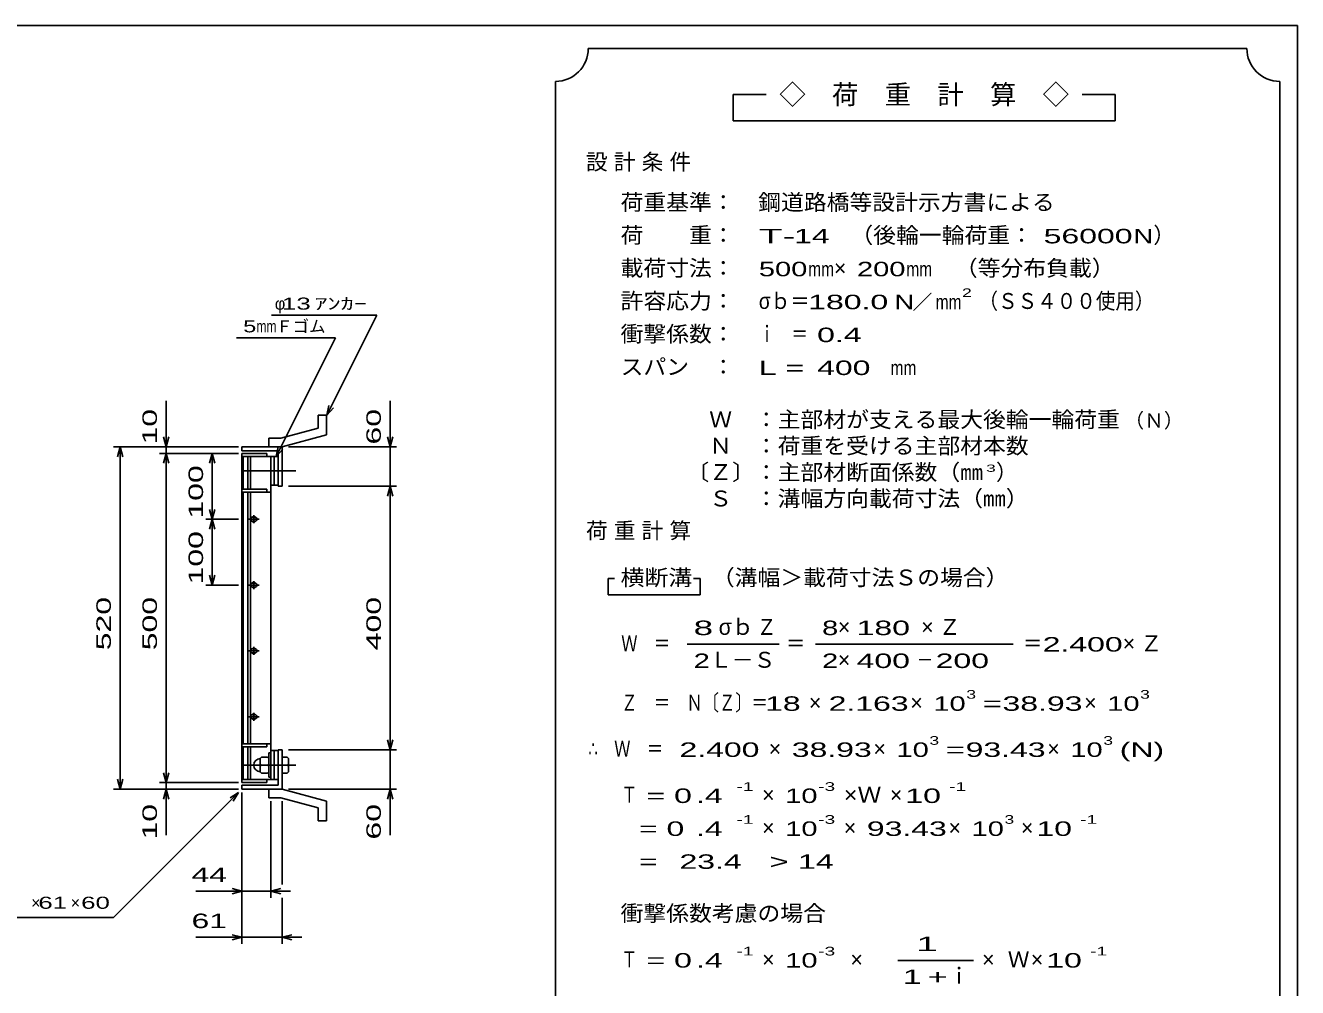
# Model space of a CAD drawing. Units: millimetres, scale not verified. Extents: x -1820 to 1731, y -1282 to 1054.
# Drawn here: x -201 to 1731, y -408 to 1054 of the extents above; entities that cross this region are included whole.
import ezdxf
from ezdxf.enums import TextEntityAlignment as Align

# ---------------------------------------------------------------- set-up
doc = ezdxf.new("R2010")
doc.units = ezdxf.units.MM
doc.header["$LTSCALE"] = 10
doc.linetypes.add('CHAIN', pattern=[18.5, 12, -1.5, 3.5, -1.5])
for name, color, linetype, lineweight in [('0_2', 150, 'Continuous', 25), ('16', 3, 'Continuous', 25), ('19', 6, 'Continuous', 25), ('22', 2, 'Continuous', 25)]:
    doc.layers.add(name, color=color, linetype=linetype, lineweight=lineweight)
doc.styles.add('ベクトル', font='')
doc.styles.get('ベクトル').set_extended_font_data('ベクトル')

msp = doc.modelspace()

# ---------------------------------------------------------------- linework, layer by layer
at = {"layer": '0_2'}
for p, q in [((-1729, 1053.5), (1731, 1053.5)), ((1731, 1053.5), (1731, -1146.5))]:
    msp.add_line(p, q, dxfattribs=at)
at = {"layer": '16'}
for p, q in [((128, 403.5), (166, 403.5)), ((128, 399), (128, 403.5)), ((128, 399), (166, 399)), ((128, -92), (128, 399)), ((128, 399), (172, 399)), ((130, 349), (130, 399)), ((137, 349), (137, 399)), ((141, 349), (141, 399)), ((166, 399), (166, 403.5)), ((172, -92), (172, 399)), ((172, 399), (177, 399)), ((177, 399), (177, 355)), ((183, 399), (177, 399)), ((183, 355), (183, 399)), ((128, 344.5), (128, 349)), ((128, 349), (166, 349)), ((166, 344.5), (166, 349)), ((177, 355), (172, 355)), ((177, 355), (183, 355)), ((128, 344.5), (172, 344.5)), ((130, -37.5), (130, 344.5)), ((137, -37.5), (137, 344.5)), ((141, -37.5), (141, 344.5)), ((146, 297.5), (146, 309.5)), ((138, 303.5), (154, 303.5)), ((144, 306.5), (148, 306.5)), ((144, 300.5), (148, 300.5)), ((138, 203.5), (154, 203.5)), ((144, 206.5), (148, 206.5)), ((144, 200.5), (148, 200.5)), ((146, 197.5), (146, 209.5)), ((138, 103.5), (154, 103.5)), ((144, 106.5), (148, 106.5)), ((144, 100.5), (148, 100.5)), ((146, 97.5), (146, 109.5)), ((138, 3.5), (154, 3.5)), ((144, 6.5), (148, 6.5)), ((144, 0.5), (148, 0.5)), ((146, -2.5), (146, 9.5)), ((128, -42), (128, -37.5)), ((128, -37.5), (172, -37.5)), ((166, -42), (166, -37.5)), ((128, -42), (166, -42)), ((130, -92), (130, -42)), ((137, -92), (137, -42)), ((141, -92), (141, -42)), ((169, -88.5), (169, -51.5)), ((169, -51.5), (172, -51.5)), ((177, -48), (172, -48)), ((172, -51.5), (172, -88.5)), ((177, -92), (177, -48)), ((177, -48), (183, -48)), ((183, -48), (183, -92)), ((158, -58), (156, -60)), ((156, -60), (156, -80)), ((156, -68), (158, -70)), ((158, -70), (156, -72)), ((167, -58), (158, -58)), ((167, -70), (158, -70)), ((169, -60), (167, -58)), ((167, -70), (169, -68)), ((169, -72), (167, -70)), ((128, -92), (166, -92)), ((128, -96.5), (128, -92)), ((128, -92), (172, -92)), ((128, -96.5), (166, -96.5)), ((156, -80), (158, -82)), ((158, -82), (167, -82)), ((166, -96.5), (166, -92)), ((167, -82), (169, -80)), ((172, -88.5), (169, -88.5)), ((172, -92), (177, -92)), ((183, -92), (177, -92))]:
    msp.add_line(p, q, dxfattribs=at)
at = {"layer": '16', "linetype": 'CHAIN'}
for p, q in [((129, 377), (210, 377)), ((129, -70), (210, -70))]:
    msp.add_line(p, q, dxfattribs=at)
at = {"layer": '16'}
for centre, radius, start, end in [((144, 303.5), 3, 90, 270), ((146, 303.5), 4, 46.6, 133.4), ((146, 303.5), 4, 226.6, 313.4), ((148, 303.5), 3, 270, 90), ((144, 203.5), 3, 90, 270), ((146, 203.5), 4, 46.6, 133.4), ((146, 203.5), 4, 226.6, 313.4), ((148, 203.5), 3, 270, 90), ((144, 103.5), 3, 90, 270), ((146, 103.5), 4, 46.6, 133.4), ((146, 103.5), 4, 226.6, 313.4), ((148, 103.5), 3, 270, 90), ((144, 3.5), 3, 90, 270), ((146, 3.5), 4, 46.6, 133.4), ((146, 3.5), 4, 226.6, 313.4), ((148, 3.5), 3, 270, 90), ((156, -70), 10, 90, 270)]:
    msp.add_arc(centre, radius, start, end, dxfattribs=at)
at = {"layer": '19'}
for p, q in [((243.61, 461.62), (256.61, 461.62)), ((243.61, 441.6), (243.61, 461.62)), ((256.61, 431.62), (256.61, 461.62)), ((168.99, 426.51), (187.28, 426.51)), ((168.99, 413.51), (168.99, 426.51)), ((243.61, 441.6), (187.28, 426.51)), ((189, 413.5), (256.61, 431.62)), ((128, 407.5), (128, 413.5)), ((128, 413.5), (189, 413.5)), ((183, 407.5), (128, 407.5)), ((169, 413.5), (189, 413.5)), ((183, 353.5), (183, 407.5)), ((189, 413.5), (189, 353.5)), ((189, 353.5), (183, 353.5)), ((189, -46.5), (183, -46.5)), ((183, -46.5), (183, -100.5)), ((189, -106.5), (189, -46.5)), ((197, -58), (189, -58)), ((189, -58), (189, -82)), ((189, -70), (197, -70)), ((199, -60), (197, -58)), ((199, -68), (197, -70)), ((197, -70), (199, -72)), ((199, -80), (199, -60)), ((189, -82), (197, -82)), ((197, -82), (199, -80)), ((128, -100.5), (128, -106.5)), ((183, -100.5), (128, -100.5)), ((128, -106.5), (189, -106.5)), ((168.99, -119.51), (168.99, -106.51)), ((169, -106.5), (189, -106.5)), ((189, -106.5), (256.61, -124.62)), ((168.99, -119.51), (187.28, -119.51)), ((243.61, -134.6), (187.28, -119.51)), ((243.61, -154.62), (243.61, -134.6)), ((256.61, -154.62), (256.61, -124.62)), ((243.61, -154.62), (256.61, -154.62))]:
    msp.add_line(p, q, dxfattribs=at)
at = {"layer": '22', "color": 4}
for p, q in [((1654, 1018.5), (654, 1018.5)), ((604, 968.5), (604, -581.5)), ((1704, -581.5), (1704, 968.5)), ((924, 948.5), (874, 948.5)), ((874, 948.5), (874, 908.5)), ((1454, 948.5), (1404, 948.5)), ((1454, 908.5), (1454, 948.5)), ((874, 908.5), (1454, 908.5)), ((173, 613.5), (333, 613.5)), ((257, 461.5), (333, 613.5)), ((120, 579), (270, 579)), ((180, 399), (270, 579)), ((13, 413.5), (13, 483.5)), ((353, 413.5), (353, 483.5)), ((257, 461.5), (260, 476.1)), ((257, 461.5), (267, 472.5)), ((13, 413.5), (9, 428.5)), ((17, 428.5), (13, 413.5)), ((353, 413.5), (349, 428.5)), ((353, 413.5), (357, 428.5)), ((-67, 413.5), (123, 413.5)), ((-61, 398.5), (-57, 413.5)), ((-53, 398.5), (-57, 413.5)), ((-57, -106.5), (-57, 413.5)), ((123, 413.5), (3, 413.5)), ((13, 413.5), (13, 403.5)), ((180, 399), (183, 413.6)), ((180, 399), (190, 410)), ((199, 413.5), (363, 413.5)), ((353, 353.5), (353, 413.5)), ((3, 403.5), (123, 403.5)), ((9, 388.5), (13, 403.5)), ((17, 388.5), (13, 403.5)), ((13, -96.5), (13, 403.5)), ((123, 403.5), (73, 403.5)), ((83, 403.5), (79, 388.5)), ((87, 388.5), (83, 403.5)), ((83, 403.5), (83, 303.5)), ((199, 353.5), (363, 353.5)), ((349, 338.5), (353, 353.5)), ((357, 338.5), (353, 353.5)), ((353, -46.5), (353, 353.5)), ((83, 303.5), (79, 318.5)), ((87, 318.5), (83, 303.5)), ((73, 303.5), (123, 303.5)), ((83, 303.5), (79, 288.5)), ((87, 288.5), (83, 303.5)), ((83, 303.5), (83, 203.5)), ((83, 203.5), (79, 218.5)), ((87, 218.5), (83, 203.5)), ((694, 213.5), (684, 213.5)), ((684, 213.5), (684, 188.5)), ((824, 213.5), (814, 213.5)), ((824, 188.5), (824, 213.5)), ((73, 203.5), (123, 203.5)), ((684, 188.5), (824, 188.5)), ((804, 113.5), (944, 113.5)), ((999, 113.5), (1299, 113.5)), ((353, -46.5), (349, -31.5)), ((353, -46.5), (357, -31.5)), ((199, -46.5), (363, -46.5)), ((353, -106.5), (353, -46.5)), ((-57, -106.5), (-61, -91.5)), ((-57, -106.5), (-53, -91.5)), ((3, -96.5), (123, -96.5)), ((13, -96.5), (9, -81.5)), ((13, -96.5), (17, -81.5)), ((13, -106.5), (13, -96.5)), ((-67, -106.5), (123, -106.5)), ((-67, -301.5), (123, -111.5)), ((3, -106.5), (123, -106.5)), ((9, -121.5), (13, -106.5)), ((17, -121.5), (13, -106.5)), ((13, -176.5), (13, -106.5)), ((110, -119.5), (123, -111.5)), ((115, -124.5), (123, -111.5)), ((128, -271.5), (128, -111.5)), ((128, -341.5), (128, -111.5)), ((199, -106.5), (363, -106.5)), ((349, -121.5), (353, -106.5)), ((357, -121.5), (353, -106.5)), ((353, -176.5), (353, -106.5)), ((172, -271.5), (172, -124.5)), ((189, -251.5), (189, -124.5)), ((58, -261.5), (128, -261.5)), ((128, -261.5), (113, -257.5)), ((113, -265.5), (128, -261.5)), ((128, -261.5), (172, -261.5)), ((172, -261.5), (187, -257.5)), ((187, -265.5), (172, -261.5)), ((172, -261.5), (202, -261.5)), ((189, -341.5), (189, -271.5)), ((-267, -301.5), (-67, -301.5)), ((128, -331.5), (113, -327.5)), ((189, -331.5), (204, -327.5)), ((58, -331.5), (128, -331.5)), ((113, -335.5), (128, -331.5)), ((128, -331.5), (189, -331.5)), ((204, -335.5), (189, -331.5)), ((189, -331.5), (219, -331.5)), ((1124, -366.5), (1239, -366.5))]:
    msp.add_line(p, q, dxfattribs=at)
for centre, start, end in [((604, 1018.5), 270, 0), ((1704, 1018.5), 180, 270)]:
    msp.add_arc(centre, 50, start, end, dxfattribs=at)

# ---------------------------------------------------------------- texts
at = {"layer": '22', "style": 'ベクトル'}
for s, height, p in [('◇\u3000荷\u3000重\u3000計\u3000算\u3000◇', 29.33, (944, 948.5)), ('）', 24.19, (1512, 735)), ('×', 24.19, (1027, 685)), ('／', 21.99, (1146.5, 633.5)), ('φ', 18.33, (178, 631)), ('Ｆゴム', 18.33, (180, 596.5)), ('（Ｎ）', 21.99, (1468, 453.5)), ('）', 24.19, (1273, 375)), ('σｂ', 24.19, (852, 140)), ('×', 24.19, (1033, 140)), ('Ｌ－Ｓ', 24.19, (839, 90)), ('×', 24.19, (1033, 90)), ('×', 24.19, (989, 25)), ('×', 24.19, (1143, 25)), ('×', 24.19, (1407, 25)), ('×', 24.19, (928, -45)), ('×', 24.19, (1087, -45)), ('×', 24.19, (1351, -45)), ('×', 24.19, (918, -115)), ('×', 24.19, (1112, -115)), ('×', 24.19, (918, -165)), ('×', 24.19, (1042, -165)), ('×', 24.19, (1201, -165)), ('×', 24.19, (1311, -165)), ('×', 18.33, (-192, -279)), ('×', 18.33, (-132, -279)), ('×', 24.19, (918, -365)), ('×', 24.19, (1052, -365)), ('×', 24.19, (1252, -365)), ('Ｗ', 24.19, (1291, -365)), ('×', 24.19, (1326, -365)), ('ｉ', 24.19, (1200.5, -390))]:
    msp.add_text(s, height=height, dxfattribs=at).set_placement(p, align=Align.MIDDLE_LEFT)
for s, height, width, p in [('荷重基準：\u3000', 24.19, 1.05, (703, 785)), ('鋼道路橋等設計示方書による', 24.19, 1.05, (912, 785)), ('荷\u3000\u3000重：\u3000', 24.19, 1.05, (703, 735)), ('T-', 21.99, 2, (913, 733.5)), (' 14 ', 21.99, 1.65, (953, 733.5)), ('（後輪一輪荷重：', 24.19, 1.05, (1052, 735)), (' 56000', 21.99, 1.65, (1332, 733.5)), ('N', 21.99, 1.4, (1482, 733.5)), ('載荷寸法：\u3000', 24.19, 1.05, (703, 685)), ('\u3000（等分布負載）', 24.19, 1.05, (1176, 685)), ('500', 21.99, 1.5, (913, 683.5)), ('mm', 21.99, 0.8, (988, 683.5)), ('200', 21.99, 1.5, (1062, 683.5)), ('mm', 21.99, 0.8, (1137, 683.5)), (' 13 ', 18.33, 1.6, (178, 631)), ('ｱﾝｶｰ', 18.33, 1.6, (238, 631)), ('許容応力：\u3000', 24.19, 1.05, (703, 635)), ('σｂ＝', 24.19, 0.9, (913, 635)), ('180.0', 21.99, 1.65, (988, 633.5)), ('N', 21.99, 1.4, (1119, 633.5)), ('mm', 21.99, 0.8, (1181.5, 633.5)), ('2', 13.2, 1.5, (1221.5, 647.5)), ('（ＳＳ４００使用）', 24.19, 0.9, (1246.5, 635)), ('5', 18.33, 1.45, (130, 596.5)), ('mm', 18.33, 0.75, (150, 596.5)), ('衝撃係数：\u3000', 24.19, 1.05, (703, 585)), ('ｉ\u3000＝', 24.19, 0.75, (913, 585)), (' 0.4', 21.99, 1.65, (988, 583.5)), ('スパン\u3000：\u3000', 24.19, 1.05, (703, 535)), ('L =', 21.99, 1.65, (913, 533.5)), (' 400 ', 21.99, 1.65, (988, 533.5)), ('mm', 21.99, 0.8, (1113, 533.5)), ('\u3000Ｗ\u3000：主部材が支える最大後輪一輪荷重', 24.19, 1.05, (803, 455)), ('\u3000Ｎ\u3000：荷重を受ける主部材本数', 24.19, 1.05, (803, 415)), ('〔Ｚ〕：主部材断面係数（㎜', 24.19, 1.05, (803, 375)), ('3', 11, 1.8, (1258, 381)), ('\u3000Ｓ\u3000：溝幅方向載荷寸法（㎜）', 24.19, 1.05, (803, 335)), ('横断溝', 24.19, 1.1, (703, 215)), ('\u3000（溝幅＞載荷寸法Ｓの場合）', 24.19, 1.05, (807, 215)), ('8', 21.99, 1.8, (814, 138.5)), ('Ｚ', 24.19, 0.9, (910, 140)), ('8', 21.99, 1.5, (1009, 138.5)), (' 180 ', 21.99, 1.65, (1048, 138.5)), ('Ｗ\u3000＝', 24.19, 0.75, (704, 115)), ('＝', 24.19, 0.9, (954, 115)), ('＝', 24.19, 0.9, (1314, 115)), ('2.400', 21.99, 1.65, (1344, 113.5)), ('2', 21.99, 1.5, (814, 88.5)), ('2', 21.99, 1.5, (1009, 88.5)), (' 400 ', 21.99, 1.65, (1048, 88.5)), (' 200 ', 21.99, 1.65, (1168, 88.5)), ('－', 24.19, 0.75, (1153, 90)), ('Ｚ\u3000＝\u3000Ｎ〔Ｚ〕＝', 24.19, 0.75, (704, 25)), ('3', 13.2, 1.5, (1228, 37.5)), ('3', 13.2, 1.5, (1492, 37.5)), (' 18 ', 21.99, 1.65, (909, 23.5)), ('2.163', 21.99, 1.65, (1019, 23.5)), ('10', 21.99, 1.5, (1178, 23.5)), ('=', 21.99, 1.7, (1253, 23.5)), ('38.93', 21.99, 1.65, (1283, 23.5)), ('10', 21.99, 1.5, (1442, 23.5)), ('∴\u3000Ｗ\u3000＝', 24.19, 0.75, (654, -45)), (' 2.400', 21.99, 1.65, (779, -46.5)), ('38.93', 21.99, 1.65, (963, -46.5)), ('10', 21.99, 1.5, (1122, -46.5)), ('3', 13.2, 1.5, (1172, -32.5)), ('93.43', 21.99, 1.65, (1227, -46.5)), ('10', 21.99, 1.5, (1386, -46.5)), ('3', 13.2, 1.5, (1436, -32.5)), ('(N)', 21.99, 1.65, (1461, -46.5)), ('=', 21.99, 1.7, (1197, -46.5)), ('-1', 13.2, 1.65, (879, -102.5)), ('-3', 13.2, 1.65, (1003, -102.5)), ('-1', 13.2, 1.65, (1202, -102.5)), ('Ｔ', 24.19, 0.75, (704, -115)), (' = 0', 21.99, 1.65, (729, -116.5)), (' .4 ', 21.99, 1.65, (804, -116.5)), ('10', 21.99, 1.5, (953, -116.5)), ('×Ｗ', 24.19, 1.1, (1042, -115)), (' 10 ', 21.99, 1.65, (1122, -116.5)), ('-1', 13.2, 1.65, (879, -152.5)), ('-3', 13.2, 1.65, (1003, -152.5)), ('3', 13.2, 1.5, (1286, -152.5)), ('-1', 13.2, 1.65, (1401, -152.5)), ('  = 0', 21.99, 1.65, (704, -166.5)), (' .4 ', 21.99, 1.65, (804, -166.5)), ('10', 21.99, 1.5, (953, -166.5)), ('93.43', 21.99, 1.65, (1077, -166.5)), ('10', 21.99, 1.5, (1236, -166.5)), (' 10 ', 21.99, 1.65, (1321, -166.5)), ('  =', 21.99, 1.65, (704, -216.5)), (' 23.4', 21.99, 1.65, (779, -216.5)), ('>', 21.99, 1.7, (929, -216.5)), (' 14 ', 21.99, 1.65, (959, -216.5)), (' 44 ', 21.99, 1.65, (38, -236.5)), (' 61 ', 18.33, 1.6, (-192, -279)), (' 60 ', 18.33, 1.6, (-127, -279)), ('衝撃係数考慮の場合', 24.19, 1.05, (703, -295)), (' 61 ', 21.99, 1.65, (38, -306.5)), ('-1', 13.2, 1.65, (879, -352.5)), ('-3', 13.2, 1.65, (1003, -352.5)), ('-1', 13.2, 1.65, (1416, -352.5)), ('Ｔ', 24.19, 0.75, (704, -365)), (' = 0', 21.99, 1.65, (729, -366.5)), (' .4 ', 21.99, 1.65, (804, -366.5)), ('10', 21.99, 1.5, (953, -366.5)), (' 10 ', 21.99, 1.65, (1336, -366.5))]:
    msp.add_text(s, height=height, dxfattribs=dict(at, width=width)).set_placement(p, align=Align.MIDDLE_LEFT)
at = {"layer": '22', "style": 'ベクトル', "width": 1.65}
for s, p in [(' 10 ', (-12, 403.5)), (' 60 ', (328, 403.5)), (' 100 ', (58, 291)), (' 100 ', (58, 191)), (' 520 ', (-82, 91)), (' 500 ', (-12, 91)), (' 400 ', (328, 91)), (' 10 ', (-12, -196.5)), (' 60 ', (328, -196.5))]:
    msp.add_text(s, height=21.99, rotation=90, dxfattribs=at).set_placement(p, align=Align.MIDDLE_LEFT)
at = {"layer": '22', "attachment_point": 4, "style": 'ベクトル'}
for s, insert, char_height in [('\\T1.28;設計条件', (650.5, 845), 24.19), ('\\T1.28;荷重計算', (650.5, 285), 24.19), ('\\T1.42;×Ｚ', (1159.5, 140), 24.19), ('\\T1.42;×Ｚ', (1465.5, 115), 24.19), ('\\T1.25;\\W2;\\~1\\~', (1131.5, -341.5), 21.99), ('\\T1.33;\\W1.75;1+', (1131.5, -391.5), 21.99)]:
    msp.add_mtext(s, dxfattribs=dict(at, insert=insert, char_height=char_height))

doc.saveas('drawing.dxf')
